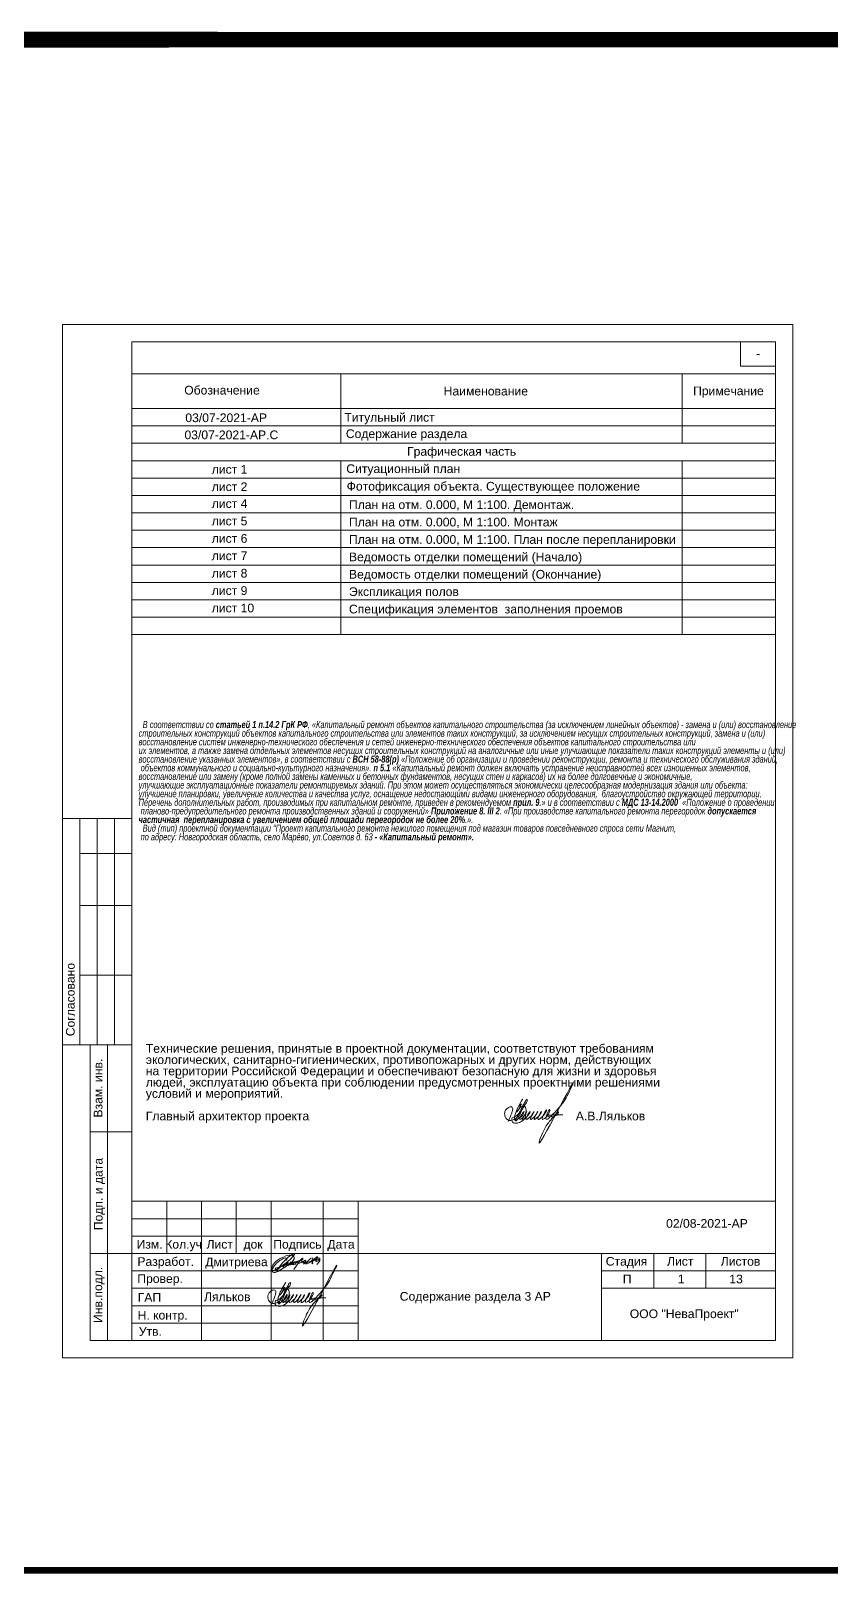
# Model space of a CAD drawing. Header units: metres. Extents: x -443 to 179, y -184 to -91.
# Drawn here: x -343.96 to -320.96, y -183.84 to -139.35 of the extents above; entities that cross this region are included whole.
import ezdxf
from ezdxf.enums import TextEntityAlignment as Align

# ---------------------------------------------------------------- set-up
doc = ezdxf.new("R2010")
doc.units = ezdxf.units.M
doc.header["$MEASUREMENT"] = 0
for name, color, linetype, lineweight in [('Level 1', 7, 'Continuous', 0), ('Level 50', 7, 'Continuous', 0), ('Level 63', 7, 'Continuous', 0), ('НВК', 7, 'Continuous', 0)]:
    doc.layers.add(name, color=color, linetype=linetype, lineweight=lineweight)
doc.styles.add('Style-Arial', font='arial.ttf')
doc.styles.add('Style-Arial IF', font='ariali.ttf')

# ---------------------------------------------------------------- blocks, each defined once
blk = doc.blocks.new('*U5')
at = {"layer": 'Level 50', "color": 7, "linetype": 'Continuous', "lineweight": 0}
for p, q in [((10.511, 14.85), (-10.489, 14.85)), ((-10.489, 14.85), (-10.489, -14.85)), ((10.511, -14.85), (10.511, 14.85)), ((-10.489, -14.85), (10.511, -14.85))]:
    blk.add_line(p, q, dxfattribs=at)
at = {"layer": 'Level 50', "color": 7, "linetype": 'Continuous', "lineweight": 13}
for p, q in [((-8.489, 14.35), (-8.489, -14.35)), ((-8.489, 14.35), (10.011, 14.35)), ((9.011, 13.65), (9.011, 14.35)), ((10.011, -14.35), (10.011, 14.35)), ((9.011, 13.65), (10.011, 13.65)), ((5.011, -12.85), (10.011, -12.85))]:
    blk.add_line(p, q, dxfattribs=at)
at = {"layer": 'Level 63', "color": 7, "linetype": 'Continuous', "lineweight": 13}
for p, q in [((-10.489, 0.65), (-8.489, 0.65)), ((-10.489, 0.65), (-10.489, -5.85)), ((-9.989, 0.65), (-9.989, -5.85)), ((-9.489, 0.65), (-9.489, -5.85)), ((-8.989, 0.65), (-8.989, -5.85)), ((-9.989, -0.35), (-8.489, -0.35)), ((-9.989, -1.85), (-8.489, -1.85)), ((-9.989, -3.85), (-8.489, -3.85)), ((-10.489, -5.85), (-8.489, -5.85)), ((-9.689, -5.85), (-8.489, -5.85)), ((-9.189, -14.35), (-9.189, -5.85)), ((-9.689, -8.35), (-8.489, -8.35)), ((-8.489, -10.35), (10.011, -10.35)), ((-7.489, -10.35), (-7.489, -11.85)), ((-6.489, -10.35), (-6.489, -14.35)), ((-5.489, -10.35), (-5.489, -11.85)), ((-4.489, -10.35), (-4.489, -14.35)), ((-2.989, -10.35), (-2.989, -14.35)), ((-1.989, -10.35), (-1.989, -14.35)), ((-8.489, -11.35), (-1.989, -11.35)), ((-9.689, -11.85), (-8.489, -11.85)), ((-8.489, -11.85), (-1.989, -11.85)), ((-1.989, -11.85), (10.011, -11.85)), ((5.011, -12.35), (10.011, -12.35)), ((-8.489, -14.35), (10.011, -14.35))]:
    blk.add_line(p, q, dxfattribs=at)
at = {"layer": 'Level 63', "color": 7, "linetype": 'Continuous', "lineweight": 0}
for p, q in [((-8.489, -10.85), (-1.989, -10.85)), ((-8.489, -12.35), (-1.989, -12.35)), ((-8.489, -12.85), (-1.989, -12.85)), ((-8.489, -13.35), (-1.989, -13.35)), ((-8.489, -13.85), (-1.989, -13.85))]:
    blk.add_line(p, q, dxfattribs=at)
at = {"layer": 'Level 63', "color": 7, "linetype": 'Continuous', "lineweight": 13, "flags": 128}
for points in [[(-8.489, -14.35), (-9.689, -14.35), (-9.689, -5.85)], [(5.011, -11.85), (5.011, -14.35)], [(6.511, -11.85), (6.511, -12.85)], [(8.011, -11.85), (8.011, -12.85)]]:
    blk.add_lwpolyline(points, dxfattribs=at)
at = {"layer": 'Level 50', "color": 7, "linetype": 'Continuous', "lineweight": 30, "style": 'Style-Arial'}
blk.add_text('-', height=0.25, dxfattribs=at).set_placement((9.511, 14.014), align=Align.MIDDLE_CENTER)
at = {"layer": 'Level 63', "color": 7, "linetype": 'Continuous', "lineweight": 0, "style": 'Style-Arial'}
for s, p in [('Согласовано', (-10.261, -4.552)), ('Взам. инв.', (-9.463, -7.098)), ('Подп. и дата', (-9.459, -10.141)), ('Инв.подл.', (-9.469, -13.038))]:
    blk.add_text(s, height=0.25, rotation=90, dxfattribs=at).set_placement(p, align=Align.MIDDLE_CENTER)
for s, p in [('Изм.', (-7.982, -11.585)), ('Кол.уч', (-7.004, -11.585)), ('Лист', (-5.966, -11.585)), ('док', (-5.007, -11.585)), ('Подпись', (-3.733, -11.585)), ('Дата', (-2.478, -11.585)), ('Разработ.', (-7.52, -12.081)), ('Стадия', (5.73, -12.075)), ('Лист', (7.274, -12.075)), ('Листов', (9.008, -12.075)), ('Провер.', (-7.68, -12.572)), ('ГАП', (-7.987, -13.111)), ('Н. контр.', (-7.606, -13.623)), ('ООО "НеваПроект"', (7.389, -13.582)), ('Утв.', (-7.96, -14.09))]:
    blk.add_text(s, height=0.25, dxfattribs=at).set_placement(p, align=Align.MIDDLE_CENTER)

msp = doc.modelspace()

# ---------------------------------------------------------------- linework, layer by layer
at = {"color": 7, "linetype": 'Continuous', "lineweight": 0}
for p, q in [((-322.55923467, -150.69925192), (-341.05922583, -150.69925192)), ((-322.55923467, -151.19925192), (-341.05922583, -151.19925192)), ((-322.55923467, -152.19925192), (-341.05922583, -152.19925192)), ((-322.55923467, -152.69925192), (-341.05922583, -152.69925192)), ((-322.55923467, -153.19925192), (-341.05922583, -153.19925192)), ((-322.55923467, -153.69925192), (-341.05922583, -153.69925192)), ((-322.55923467, -154.19925192), (-341.05922583, -154.19925192)), ((-322.55923467, -154.69925192), (-341.05922583, -154.69925192)), ((-322.55923467, -155.19925192), (-341.05922583, -155.19925192)), ((-322.55923467, -155.69925192), (-341.05922583, -155.69925192)), ((-322.55923467, -156.19925192), (-341.05922583, -156.19925192)), ((-322.55923467, -156.69925192), (-341.05922583, -156.69925192))]:
    msp.add_line(p, q, dxfattribs=at)
at = {"color": 7, "linetype": 'Continuous', "lineweight": 13}
for p, q in [((-322.55923467, -151.19925192), (-341.05922583, -151.19925192)), ((-322.55923467, -151.69925192), (-341.05922583, -151.69925192)), ((-335.05922583, -156.69925192), (-335.05922583, -151.69925192)), ((-325.23800687, -156.69925192), (-325.23800687, -151.69925192))]:
    msp.add_line(p, q, dxfattribs=at)
at = {"color": 1, "linetype": 'Continuous', "lineweight": 13}
msp.add_lwpolyline([(-442.29268327, -139.59917875, 0.5, 0.2, 0), (179.07218429, -139.59917875, 0.2, 0.2, 0), (179.07218429, -183.59219554, 0.2, 0.2, 0), (-442.29268327, -183.59219554, 0.2, 0.2, 0)], format="xyseb", close=True, dxfattribs=at)
at = {"color": 5, "linetype": 'Continuous', "lineweight": 20}
for points in [[(-336.41075558, -174.57431936), (-336.44196172, -174.54813747), (-336.46508503, -174.53901353), (-336.49307845, -174.53536461), (-336.53689131, -174.5365807), (-336.58253208, -174.54509594), (-336.63851633, -174.55726074), (-336.70667196, -174.58706472), (-336.73831473, -174.59983757), (-336.7981899, -174.6292207), (-336.88216627, -174.68274624), (-336.92293822, -174.72045676), (-336.962492, -174.75573444), (-336.98926725, -174.79040408), (-337.01056653, -174.82203284), (-337.02395351, -174.84575376), (-337.0361236, -174.8731249), (-337.04220929, -174.90232018), (-337.04707811, -174.93029937), (-337.04342618, -174.95037137), (-337.0300392, -174.96557705), (-337.01604249, -174.97530903), (-336.98926725, -174.97774186), (-336.9302408, -174.95645377), (-336.87303837, -174.92969132), (-336.83592998, -174.8886369), (-336.79114956, -174.82636245), (-336.73663409, -174.76506193), (-336.67627708, -174.70084161), (-336.60813178, -174.63370216), (-336.56821888, -174.59478145), (-336.50104759, -174.54321028), (-336.45401814, -174.51321846), (-336.42353541, -174.49859398), (-336.40585577, -174.49250045), (-336.39793054, -174.49250045), (-336.38939559, -174.49554722), (-336.38634822, -174.5022501), (-336.39122478, -174.51687458), (-336.42109778, -174.5613567), (-336.51254337, -174.65519707), (-336.61313494, -174.74233456), (-336.72286991, -174.82276851), (-336.80227458, -174.88095224), (-336.91383875, -174.99124515), (-336.8717737, -174.93030984)], [(-336.41075558, -174.57431936), (-336.40422809, -174.57952209), (-336.39776519, -174.59499286), (-336.3949103, -174.61211561), (-336.39656381, -174.63479651), (-336.42095697, -174.68640891), (-336.47104284, -174.74301787), (-336.51881767, -174.78075784), (-336.61247224, -174.85118688), (-336.78443475, -174.95591707), (-336.86859586, -175.00215002), (-336.91722974, -175.02722709), (-336.95235392, -175.03417149), (-336.98323322, -175.03417149), (-337.00755016, -175.02606925), (-337.02376103, -175.00716556), (-337.02839344, -174.98980456), (-337.02646348, -174.95508256), (-337.01626856, -174.92640828), (-336.99263757, -174.88110474), (-336.97869124, -174.85671033), (-336.95893308, -174.82883128), (-336.92600497, -174.7901102), (-336.90237398, -174.76842613), (-336.8588789, -174.72832795), (-336.80464375, -174.68728334), (-336.77287697, -174.66405069), (-336.74188657, -174.64507762), (-336.71205621, -174.63075095), (-336.67719039, -174.6168111), (-336.64581115, -174.61177723), (-336.62721691, -174.61603681), (-336.60746004, -174.63965628), (-336.60939646, -174.6725692), (-336.61830733, -174.68883258)], [(-336.93116444, -174.93180606), (-336.93985699, -174.92622109), (-336.92495602, -174.9051215), (-336.64804985, -174.80893273), (-336.60490097, -174.76563135), (-336.58682991, -174.74258589), (-336.63605802, -174.76749999), (-336.67656257, -174.80175663), (-336.72516803, -174.86217225), (-336.72615109, -174.86787766), (-336.72370312, -174.8706312), (-336.71926448, -174.87047804), (-336.71314261, -174.86848963), (-336.70396046, -174.86175926), (-336.64782637, -174.80902698)], [(-336.58737893, -174.741485), (-336.57410951, -174.73387103), (-336.57189794, -174.73632743), (-336.60998552, -174.79600934), (-336.61907724, -174.81123727), (-336.62079664, -174.81860515), (-336.61809418, -174.82130698), (-336.60900245, -174.81909669), (-336.48223633, -174.73365308), (-336.48263033, -174.72854525), (-336.49167038, -174.73326037), (-336.5683248, -174.82009286), (-336.56517926, -174.82637881), (-336.55102753, -174.82127098), (-336.42681014, -174.73797484), (-336.42130705, -174.72697376), (-336.43309994, -174.72854525), (-336.50307056, -174.80516207), (-336.50071172, -174.81184139), (-336.49520864, -174.81341288), (-336.48734671, -174.81144868), (-336.47398169, -174.80084031), (-336.43860303, -174.78826709), (-336.41540996, -174.76940725), (-336.39379031, -174.75840617), (-336.37924587, -174.7481905), (-336.3682397, -174.73915362), (-336.36666628, -174.72618769), (-336.37413549, -174.72736647), (-336.39496973, -174.74229725), (-336.40990687, -174.75722739), (-336.42563072, -174.76862183), (-336.43270723, -174.78158776), (-336.43938974, -174.79258885), (-336.43978245, -174.79887546), (-336.43781632, -174.804376), (-336.43388536, -174.80634085), (-336.42287918, -174.80555478), (-336.41383783, -174.80162573), (-336.39654185, -174.79730397)], [(-336.36219146, -174.72881818), (-336.18340047, -174.67213591), (-336.16095407, -174.65953977), (-336.15189593, -174.6536354), (-336.14756451, -174.64103992), (-336.1463825, -174.62883715), (-336.15425864, -174.62411352), (-336.16528549, -174.63198602), (-336.22987058, -174.6992963), (-336.40514786, -174.94469411)], [(-336.37518444, -174.79948874), (-336.32775452, -174.74101899), (-336.31075824, -174.72087106), (-336.30008664, -174.71296976), (-336.29020433, -174.71138911), (-336.2862527, -174.71533976), (-336.2862527, -174.71889574), (-336.29139021, -174.73351301), (-336.30048193, -174.74417964)], [(-336.2973196, -174.78210614), (-336.27439522, -174.77578484), (-336.23882149, -174.76551289), (-336.21510654, -174.75721691), (-336.19771626, -174.74694496), (-336.18151056, -174.73785899), (-336.16807191, -174.72363639), (-336.16767662, -174.70783379), (-336.17320942, -174.70072249), (-336.18585878, -174.69558651), (-336.2064114, -174.69558651), (-336.23684632, -174.70309314)], [(-336.09478135, -174.70794375), (-336.07540427, -174.69031374), (-336.0746589, -174.67963599), (-336.09453332, -174.68485051), (-336.11092891, -174.69850761), (-336.13229408, -174.71812407), (-336.14521213, -174.73451246), (-336.1459575, -174.74866633), (-336.14247996, -174.75114956), (-336.13502754, -174.75114956), (-336.11838263, -174.74841827), (-336.10074432, -174.74245892), (-336.08409941, -174.73128439), (-336.0694413, -174.72110407), (-336.05652325, -174.7099302), (-336.05130565, -174.70198374), (-336.05528053, -174.70099084), (-336.0890677, -174.7412173), (-336.13154871, -174.79361054)], [(-336.09278293, -174.76519806), (-335.95672614, -174.72834038), (-335.88615483, -174.68703397), (-335.86263105, -174.65653163), (-335.86390219, -174.62285096), (-335.877253, -174.61458968), (-335.92366497, -174.63174778), (-335.97834191, -174.67623121), (-336.06544446, -174.7620204), (-336.06862359, -174.77727189), (-336.06162976, -174.78553318), (-336.03302015, -174.77981403), (-335.96117641, -174.75439465), (-335.84101399, -174.68894057), (-335.80644528, -174.67418192), (-335.72442987, -174.61444699), (-335.72125074, -174.59538295), (-335.7237943, -174.58267358), (-335.74477451, -174.58521506), (-335.81216669, -174.64240851), (-335.87256633, -174.72883323), (-335.89032606, -174.76745156), (-335.88196421, -174.77859401), (-335.8588719, -174.77023717), (-335.85688123, -174.75033927), (-335.86842738, -174.73243045), (-335.88714047, -174.72566538), (-335.88952902, -174.71730789)], [(-335.65814089, -174.67670115), (-335.6641142, -174.65879232), (-335.6764561, -174.65560876), (-335.7043268, -174.65521082), (-335.74334577, -174.67073132), (-335.76126311, -174.68267032), (-335.77440206, -174.6997826), (-335.77440206, -174.7081401), (-335.76683725, -174.71291544), (-335.75608685, -174.71291544), (-335.73379029, -174.70774216), (-335.71109586, -174.70097644), (-335.69278064, -174.69500727), (-335.67685398, -174.69062922), (-335.66451207, -174.68187443), (-335.65654939, -174.67550666), (-335.65654939, -174.65958821), (-335.65814089, -174.63372114), (-335.6672985, -174.61740474), (-335.69437344, -174.61581296), (-335.71268865, -174.62456775)], [(-335.66530783, -174.6842621), (-335.65814089, -174.69182371), (-335.65734514, -174.69858877), (-335.67446543, -174.72684416), (-335.74016018, -174.80245696)]]:
    msp.add_lwpolyline(points, dxfattribs=at)
for points in [[(-330.24424936, -170.68794868), (-330.14158395, -170.45313087), (-330.1164006, -170.35914531), (-330.1164006, -170.30594139), (-330.14762793, -170.27471406), (-330.1969082, -170.27471406), (-330.27425447, -170.31936995), (-330.32900699, -170.38915827), (-330.34345866, -170.42954661), (-330.34345866, -170.49816321), (-330.32641117, -170.56178531), (-330.28357429, -170.62248296), (-330.23431233, -170.65092436), (-330.16754971, -170.66206749), (-330.09949756, -170.64383297), (-330.04102145, -170.61723684), (-330.00091441, -170.58623706), (-329.92955063, -170.46263137), (-329.86335672, -170.32656787), (-329.80963125, -170.2161401), (-329.75340182, -170.11874786), (-329.71618835, -170.06658694), (-329.69882429, -170.06193426), (-329.6921308, -170.0869147), (-329.70314284, -170.1280122), (-329.73561568, -170.17285241), (-329.92684267, -170.54128302), (-329.98761067, -170.64653628), (-330.03312498, -170.67281398), (-330.04529838, -170.65172904), (-330.0509517, -170.63063055), (-330.05844382, -170.55515987), (-330.02532017, -170.43154073), (-329.93047809, -170.22484764), (-329.83221593, -170.05465258), (-329.92926964, -170.2519654), (-329.86612722, -170.1963723), (-329.99489944, -170.41941233), (-329.89414907, -170.28888816), (-329.81997806, -170.24606551), (-329.76373221, -170.26113654), (-329.7369336, -170.3212651), (-329.72902324, -170.4181856), (-329.79980236, -170.64100559), (-329.88756959, -170.70529437), (-329.95212859, -170.73222764), (-330.05133357, -170.73597974), (-330.12011206, -170.70681864), (-330.13262692, -170.68514226), (-330.14018322, -170.63452765), (-330.12641532, -170.58314516), (-330.05069982, -170.55556088), (-329.89779745, -170.4185875), (-330.01329126, -170.64581599), (-329.95383302, -170.61148776), (-329.79959569, -170.45725042), (-329.78747663, -170.41202149), (-329.91264396, -170.62881766), (-329.77967862, -170.52783211), (-329.71132144, -170.40492238), (-329.82867617, -170.63795022), (-329.66680911, -170.51035295), (-329.6083514, -170.40492238), (-329.73155739, -170.62250025), (-329.5654465, -170.51649334), (-329.49896824, -170.40492238), (-329.60876204, -170.62477326), (-329.43888942, -170.48827842), (-329.3913783, -170.40492238), (-329.49299483, -170.6215731), (-329.2954033, -170.42953164), (-329.29053309, -170.41731592), (-329.38900133, -170.60962435), (-329.14484283, -170.38266347), (-329.14217761, -170.37271674), (-329.26626141, -170.6131782), (-329.04719106, -170.38257137), (-329.04719106, -170.35362631), (-329.15639995, -170.60146322), (-328.85614512, -170.37660667), (-328.51208634, -169.88352945), (-328.37713135, -169.59300908), (-329.35463133, -171.2860887), (-329.17151877, -170.85410808), (-328.94678367, -170.56351623), (-328.79364162, -170.41037418), (-328.84925909, -170.50670646), (-329.11932438, -170.53907625), (-328.67662523, -170.49651229)], [(-337.05093218, -175.94997642), (-336.94826677, -175.7151586), (-336.92308341, -175.62117304), (-336.92308341, -175.56796913), (-336.95431075, -175.53674179), (-337.00359102, -175.53674179), (-337.08093729, -175.58139768), (-337.13568981, -175.651186), (-337.15014148, -175.69157434), (-337.15014148, -175.76019095), (-337.13309399, -175.82381304), (-337.09025711, -175.88451069), (-337.04099515, -175.9129521), (-336.97423253, -175.92409522), (-336.90618037, -175.9058607), (-336.84770426, -175.87926457), (-336.80759722, -175.84826479), (-336.73623345, -175.72465911), (-336.67003954, -175.5885956), (-336.61631407, -175.47816783), (-336.56008463, -175.38077559), (-336.52287117, -175.32861468), (-336.50550711, -175.32396199), (-336.49881362, -175.34894243), (-336.50982566, -175.39003993), (-336.5422985, -175.43488014), (-336.73352548, -175.80331075), (-336.79429349, -175.90856402), (-336.8398078, -175.93484172), (-336.85198119, -175.91375677), (-336.85763452, -175.89265828), (-336.86512664, -175.8171876), (-336.83200299, -175.69356846), (-336.73716091, -175.48687538), (-336.63889874, -175.31668032), (-336.73595246, -175.51399314), (-336.67281004, -175.45840004), (-336.80158225, -175.68144006), (-336.70083189, -175.5509159), (-336.62666088, -175.50809325), (-336.57041503, -175.52316428), (-336.54361641, -175.58329283), (-336.53570606, -175.68021333), (-336.60648517, -175.90303332), (-336.6942524, -175.9673221), (-336.75881141, -175.99425537), (-336.85801639, -175.99800748), (-336.92679487, -175.96884638), (-336.93930974, -175.94716999), (-336.94686604, -175.89655538), (-336.93309814, -175.84517289), (-336.85738264, -175.81758861), (-336.70448027, -175.68061524), (-336.81997408, -175.90784372), (-336.76051584, -175.87351549), (-336.60627851, -175.71927816), (-336.59415945, -175.67404922), (-336.71932678, -175.89084539), (-336.58636144, -175.78985984), (-336.51800425, -175.66695011), (-336.63535899, -175.89997795), (-336.47349193, -175.77238068), (-336.41503422, -175.66695011), (-336.53824021, -175.88452799), (-336.37212931, -175.77852108), (-336.30565106, -175.66695011), (-336.41544485, -175.88680099), (-336.24557224, -175.75030616), (-336.19806112, -175.66695011), (-336.29967765, -175.88360083), (-336.10208612, -175.69155938), (-336.09721591, -175.67934366), (-336.19568415, -175.87165208), (-335.95152564, -175.6446912), (-335.94886043, -175.63474448), (-336.07294423, -175.87520593), (-335.85387388, -175.64459911), (-335.85387388, -175.61565404), (-335.96308277, -175.86349095), (-335.66282793, -175.63863441), (-335.31876916, -175.14555718), (-335.18381417, -174.85503682), (-336.16131414, -176.54811644), (-335.97820158, -176.11613581), (-335.75346649, -175.82554396), (-335.60032444, -175.67240191), (-335.65594191, -175.76873419), (-335.9260072, -175.80110398), (-335.48330805, -175.75854002)]]:
    msp.add_spline(points, degree=3, dxfattribs=at)
at = {"layer": 'Level 1', "color": 7, "linetype": 'Continuous', "lineweight": 13}
for p, q in [((-335.05922583, -151.19925192), (-335.05922583, -149.19925192)), ((-325.23800687, -151.19925192), (-325.23800687, -149.19925192)), ((-322.55923467, -150.19925192), (-341.05922583, -150.19925192))]:
    msp.add_line(p, q, dxfattribs=at)
at = {"layer": 'Level 1', "color": 7, "linetype": 'Continuous', "lineweight": 13, "flags": 128}
msp.add_lwpolyline([(-322.55923467, -149.19925192), (-341.05922583, -149.19925192)], dxfattribs=at)

# ---------------------------------------------------------------- block references
at = {"layer": 'Level 63', "color": 7, "linetype": 'Continuous', "lineweight": 13}
msp.add_blockref('*U5', (-332.57057086, -162.63580354), dxfattribs=at)

# ---------------------------------------------------------------- texts
at = {"color": 7, "linetype": 'Continuous', "lineweight": 0, "style": 'Style-Arial'}
for s, p in [('03/07-2021-АР ', (-339.52537629, -150.34130294)), ('03/07-2021-АР.С ', (-339.55100307, -150.83215313)), ('Содержание раздела', (-334.91057769, -150.79964891)), ('П', (-326.94746189, -175.09480264)), ('1', (-325.36679793, -175.09480264))]:
    msp.add_text(s, height=0.25, dxfattribs=at).set_placement(p, align=Align.TOP_LEFT)
at = {"color": 7, "linetype": 'Continuous', "lineweight": 13, "style": 'Style-Arial'}
for s, p in [('Графическая часть', (-333.15036132, -151.30791206)), ('лист 1', (-338.76580257, -151.82309173)), ('лист 2', (-338.76580257, -152.32309173)), ('лист 4', (-338.76580257, -152.80866647)), ('лист 5', (-338.76580257, -153.30866647)), ('лист 6', (-338.76580257, -153.80866647)), ('лист 7', (-338.76580257, -154.30866647)), ('лист 8', (-338.76580257, -154.80866647)), ('лист 9', (-338.76580257, -155.30866647)), ('лист 10', (-338.76580257, -155.80866647))]:
    msp.add_text(s, height=0.25, dxfattribs=at).set_placement(p, align=Align.TOP_LEFT)
msp.add_text('02/08-2021-АР ', height=0.25, dxfattribs=at).set_placement((-324.47959023, -173.49565777), align=Align.TOP_CENTER)
at = {"linetype": 'Continuous', "lineweight": 0, "style": 'Style-Arial'}
msp.add_text('13', height=0.25, dxfattribs=at).set_placement((-323.88559764, -175.09480264), align=Align.TOP_LEFT)
at = {"color": 7, "linetype": 'Continuous', "lineweight": 0, "style": 'Style-Arial'}
msp.add_text('Ляльков', height=0.25, dxfattribs=at).set_placement((-338.98831011, -175.73119489), align=Align.MIDDLE_LEFT)
at = {"color": 7, "linetype": 'Continuous', "lineweight": 0, "char_height": 0.25, "style": 'Style-Arial'}
for s, insert, width, attachment_point, line_spacing_factor in [('Ситуационный план', (-333.26015613, -151.96812408), 3.3236698499, 5, 0.6), ('Спецификация элементов  заполнения проемов', (-334.82120571, -155.8395755), 13.056025116, 1, 0.72)]:
    msp.add_mtext(s, dxfattribs=dict(at, insert=insert, width=width, attachment_point=attachment_point, line_spacing_factor=line_spacing_factor))
for s, insert, attachment_point, line_spacing_factor in [('Фотофиксация объекта. Существующее положение', (-330.66915433, -152.4719775), 5, 0.6), ('План на отм. 0.000, М 1:100. Демонтаж.\\P', (-334.82120571, -152.8395755), 1, 0.72), ('План на отм. 0.000, М 1:100. Монтаж', (-334.82120571, -153.3395755), 1, 0.72), ('План на отм. 0.000, М 1:100. План после перепланировки', (-334.82120571, -153.8395755), 1, 0.72), ('Ведомость отделки помещений (Начало)', (-334.82120571, -154.3395755), 1, 0.72), ('Ведомость отделки помещений (Окончание)', (-334.82120571, -154.8395755), 1, 0.72), ('Экспликация полов', (-334.82120571, -155.3395755), 1, 0.72)]:
    msp.add_mtext(s, dxfattribs=dict(at, insert=insert, attachment_point=attachment_point, line_spacing_factor=line_spacing_factor))
at = {"linetype": 'Continuous', "lineweight": 0, "insert": (-340.8688384, -159.18200119), "char_height": 0.20375, "attachment_point": 1, "line_spacing_factor": 0.730846, "style": 'Style-Arial IF'}
msp.add_mtext('\\H1x;\\W0.717983;  В соответствии со \\fArial|b1|i1|c204204|p39;статьей 1 п.14.2 ГрК РФ\\fArial|b0|i1|c204204|p39;, «Капитальный ремонт объектов капитального строительства (за исключением линейных объектов) - замена и (или) восстановление\\Pстроительных конструкций объектов капитального строительства или элементов таких конструкций, за исключением несущих строительных конструкций, замена и (или)\\Pвосстановление систем инженерно-технического обеспечения и сетей инженерно-технического обеспечения объектов капитального строительства или \\Pих элементов, а также замена отдельных элементов несущих строительных конструкций на аналогичные или иные улучшающие показатели таких конструкций элементы и (или)\\Pвосстановление указанных элементов», в соответствии с \\fArial|b1|i1|c204204|p39;ВСН 58-88(р)\\fArial|b0|i1|c204204|p39; «Положение об организации и проведении реконструкции, ремонта и технического обслуживания зданий,\\P объектов коммунального и социально-культурного назначения». \\fArial|b1|i1|c204204|p39;п 5.1\\fArial|b0|i1|c204204|p39; «Капитальный ремонт должен включать устранение неисправностей всех изношенных элементов,\\Pвосстановление или замену (кроме полной замены каменных и бетонных фундаментов, несущих стен и каркасов) их на более долговечные и экономичные, \\Pулучшающие эксплуатационные показатели ремонтируемых зданий. При этом может осуществляться экономически целесообразная модернизация здания или объекта:\\Pулучшение планировки, увеличение количества и качества услуг, оснащение недостающими видами инженерного оборудования,  благоустройство окружающей территории.\\PПеречень дополнительных работ, производимых при капитальном ремонте, приведен в рекомендуемом \\fArial|b1|i1|c204204|p39;прил. 9\\fArial|b0|i1|c204204|p39;.» и в соответствии с \\fArial|b1|i1|c204204|p39;МДС 13-14.2000\\fArial|b0|i1|c204204|p39;  «Положение о проведении\\P планово-предупредительного ремонта производственных зданий и сооружений» \\fArial|b1|i1|c204204|p39;Приложение 8. III 2\\fArial|b0|i1|c204204|p39;. «При производстве капитального ремонта перегородок \\fArial|b1|i1|c204204|p39;допускается \\Pчастичная  перепланировка с увеличением общей площади перегородок не более 20%\\fArial|b0|i1|c204204|p39;.». \\P  Вид (тип) проектной документации "Проект капитального ремонта нежилого помещения под магазин товаров повседневного спроса сети Магнит,\\P по адресу: Новгородская область, село Марёво, ул.Советов д. 63 \\fArial|b1|i1|c204204|p39;- «Капитальный ремонт».\\P\\P\\P\\P\\fArial|b0|i1|c204204|p39; ', dxfattribs=at)
at = {"color": 7, "linetype": 'Continuous', "lineweight": 13, "insert": (-340.66130434, -168.46718251), "char_height": 0.25, "attachment_point": 1, "line_spacing_factor": 0.776524, "style": 'Style-Arial'}
msp.add_mtext('Технические решения, принятые в проектной документации, соответствуют требованиям\\Pэкологических, санитарно-гигиенических, противопожарных и других норм, действующих\\Pна территории Российской Федерации и обеспечивают безопасную для жизни и здоровья\\Pлюдей, эксплуатацию объекта при соблюдении предусмотренных проектными решениями\\Pусловий и мероприятий.\\P\\PГлавный архитектор проекта                                                                               А.В.Ляльков', dxfattribs=at)
at = {"layer": 'Level 1', "color": 7, "linetype": 'Continuous', "lineweight": 13, "style": 'Style-Arial'}
for s, p in [('Обозначение', (-338.47116171, -149.67341385)), ('Наименование', (-330.88521904, -149.69990418)), ('Примечание', (-323.91122318, -149.69264418)), ('Титульный лист', (-333.6543151, -150.45394188))]:
    msp.add_text(s, height=0.25, dxfattribs=at).set_placement(p, align=Align.MIDDLE_CENTER)
at = {"layer": 'Level 1', "color": 7, "linetype": 'Continuous', "lineweight": 0, "style": 'Style-Arial'}
msp.add_text('Дмитриева', height=0.25, dxfattribs=at).set_placement((-338.05375984, -174.72653221), align=Align.MIDDLE_CENTER)
at = {"layer": 'НВК', "linetype": 'Continuous', "lineweight": 13, "style": 'Style-Arial'}
msp.add_text('Содержание раздела 3 АР', height=0.25, dxfattribs=at).set_placement((-333.36061683, -175.71729766), align=Align.MIDDLE_LEFT)

doc.saveas('drawing.dxf')
